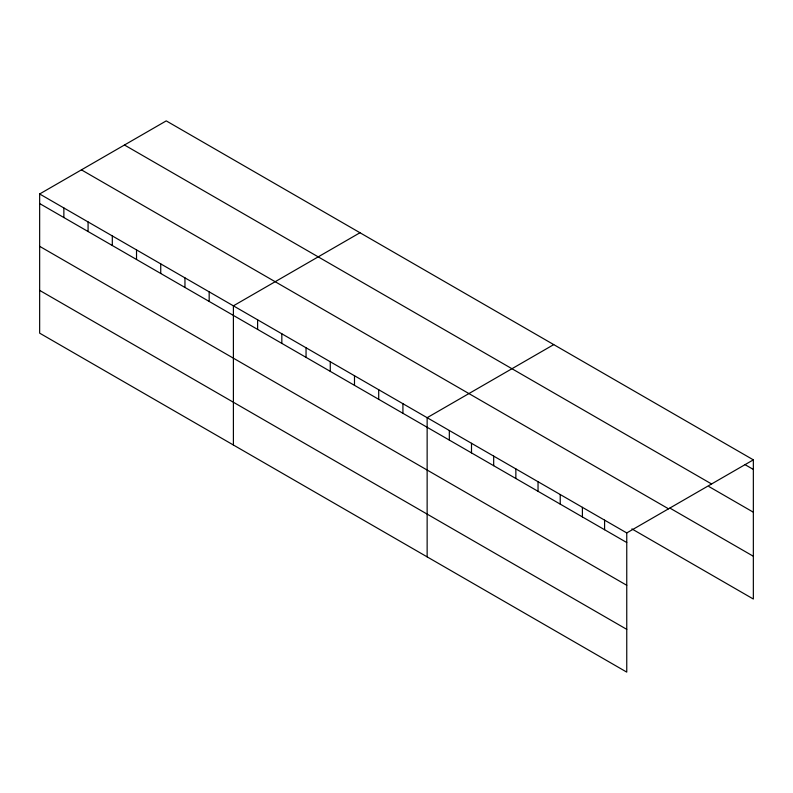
<?xml version="1.0" encoding="UTF-8"?>
<svg xmlns="http://www.w3.org/2000/svg" width="793" height="793" viewBox="0 0 793 793"><rect width="100%" height="100%" fill="white"/><g stroke="black" fill="none" stroke-linecap="round" stroke-linejoin="round"><path stroke-width="1.19" d="M39.65 193.978L626.757 532.936L626.757 672.117L39.65 333.149L39.65 193.978L166.243 120.883L753.35 459.851L753.35 599.022L631.892 528.901M359.982 232.745L233.4 305.83L233.4 445.012M553.732 344.608L427.14 417.693L427.14 556.864M626.757 532.936L753.35 459.851M744.905 464.569L753.35 469.446M124.461 145.01L711.579 483.968M708.992 486.595L753.35 512.209M669.916 508.095L753.35 556.26M81.421 169.851L668.539 508.819M39.65 203.563L626.757 542.531M39.65 246.326L626.757 585.293M39.65 290.387L626.757 629.355M604.583 520.129L604.583 529.724M582.399 507.332L582.399 516.917M560.225 494.525L560.225 504.11M538.041 481.718L538.041 491.313M515.856 468.911L515.856 478.506M493.682 456.104L493.682 465.699M471.498 443.297L471.498 452.892M449.324 430.5L449.324 440.085M402.923 403.706L402.923 413.302M378.707 389.73L378.707 399.315M354.491 375.743L354.491 385.339M330.265 361.757L330.265 371.352M306.048 347.78L306.048 357.375M281.832 333.794L281.832 343.389M257.616 319.817L257.616 329.402M209.174 291.854L209.174 301.439M184.957 277.867L184.957 287.462M160.741 263.881L160.741 273.476M136.525 249.904L136.525 259.499M112.309 235.917L112.309 245.513M88.082 221.941L88.082 231.526M63.866 207.954L63.866 217.55"/></g></svg>
